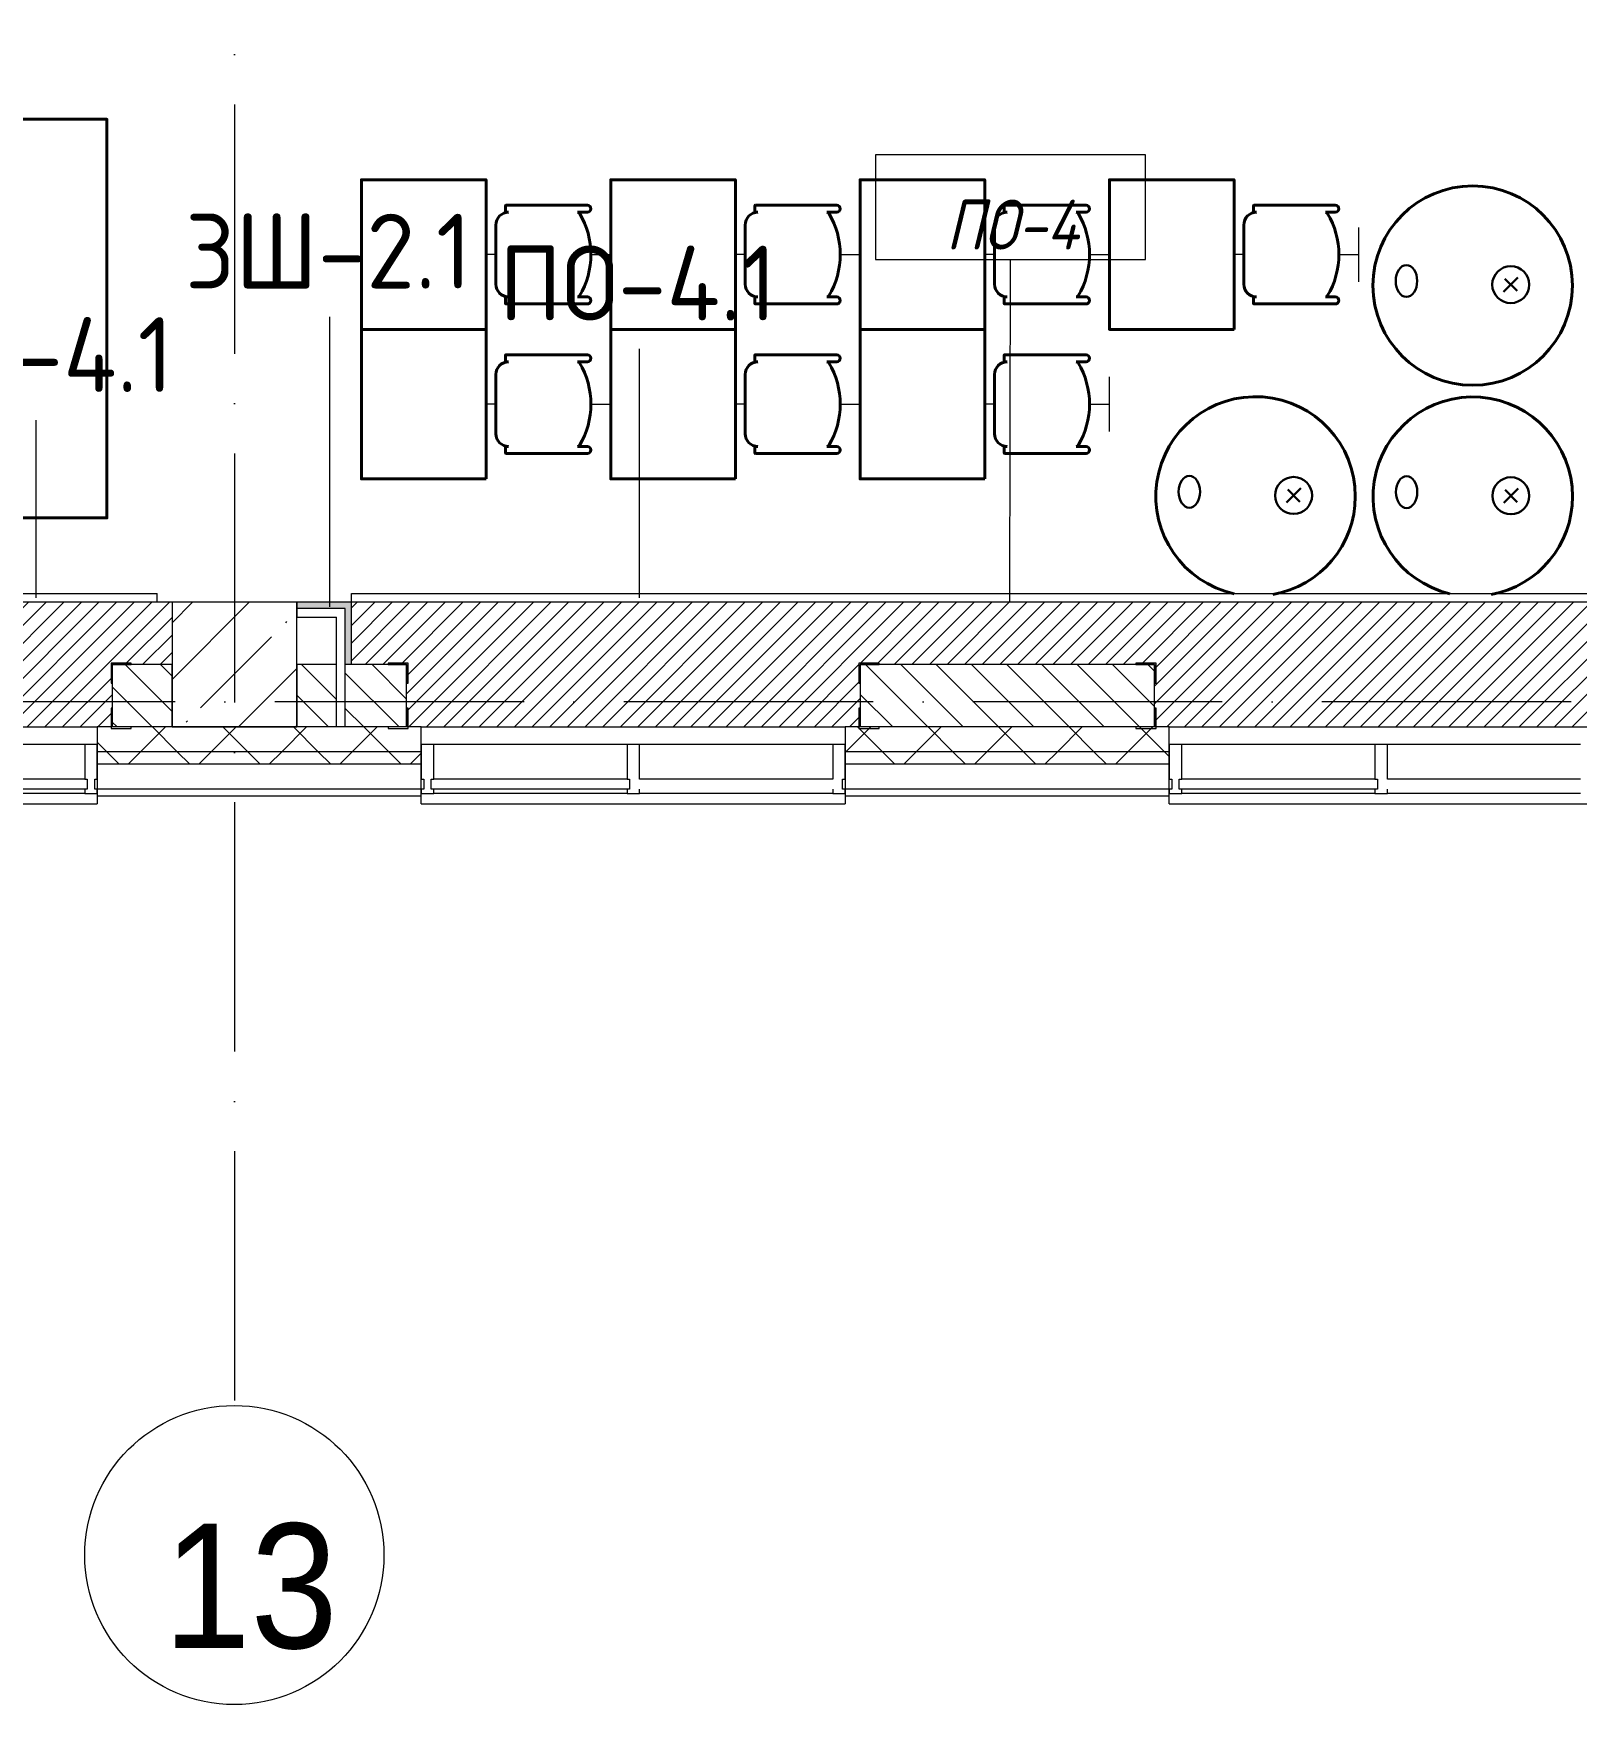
# Model space of a CAD drawing. Header units: millimetres. Extents: x -6467 to 105918, y -7090 to 92481.
# Drawn here: x 20144 to 26334, y 51258 to 57964 of the extents above; entities that cross this region are included whole.
import ezdxf

# ---------------------------------------------------------------- set-up
doc = ezdxf.new("R2010")
doc.units = ezdxf.units.MM
doc.linetypes.add('50_200_ШТРИХ_1Т_ш5_п1_п1_', pattern=[1400, 1000, -200, 0, -200])
doc.linetypes.add('IMPORT-ACAD_ISO02W100', pattern=[3000, 2400, -600])
for name, color, linetype, lineweight in [('A-FLOR', 7, 'Continuous', 9), ('A-FLOR-IDEN', 7, 'Continuous', 9), ('A-GLAZ', 7, 'Continuous', 5), ('A-GLAZ-CWMG', 7, 'Continuous', 9), ('A-GLAZ-CWMG-1', 7, 'Continuous', 20), ('A-WALL', 7, 'Continuous', 5), ('A-WALL-FNSH-1', 7, 'Continuous', 5), ('A-WALL-IDEN', 7, 'Continuous', 9), ('I-WALL', 7, 'Continuous', 5), ('S-COLS-1', 7, 'Continuous', 5)]:
    doc.layers.add(name, color=color, linetype=linetype, lineweight=lineweight)
for name, color, linetype, lineweight, true_color in [('A-FLOR-PATT-1', 7, 'Continuous', 5, 0xd61c12), ('A-GENM-1', 7, 'Continuous', 9, 0xaaaaaa), ('A-GENM-2', 7, 'Continuous', 20, 0xaaaaaa), ('A-WALL-1', 7, 'Continuous', 5, 0x77b143), ('мебель 2 этаж-1', 7, 'Continuous', 40, 0xaaaaaa), ('Оси-1', 7, 'Continuous', 20, 0xaaaaaa), ('Оси-2', 7, 'Continuous', 9, 0xaaaaaa), ('Оси-3', 7, '50_200_ШТРИХ_1Т_ш5_п1_п1_', 9, 0xaaaaaa), ('ТХ_невидимый-1', 7, 'IMPORT-ACAD_ISO02W100', 20, 0xaaaaaa), ('ТХ_функционал-2', 7, 'Continuous', 40, 0xaaaaaa), ('ТХ_функционал-9', 7, 'Continuous', 30, 0xaaaaaa)]:
    doc.layers.add(name, color=color, linetype=linetype, lineweight=lineweight, true_color=true_color)
doc.styles.add('Arial', font='arial.ttf', dxfattribs={"width": 0.9, "height": 500})
doc.styles.add('GOST Common', font='GOST_Common.ttf', dxfattribs={"height": 300})
doc.styles.add('GOST Common_I', font='GOST_Common Italic.ttf', dxfattribs={"width": 0.9, "height": 200})
pattern_1 = [(45, (0, 0), (-141.42136, 141.42136), []), (135, (0, 0), (-141.42136, -141.42136), [])]
pattern_2 = [(135, (0, 0), (-70.71068, -70.71068), [])]

# ---------------------------------------------------------------- blocks, each defined once
blk = doc.blocks.new('Прямоугольный импост - Импост структурный с накладкой - 180мм-V231-АИ_План этажа Радиаторы_2')
at = {"layer": 'A-GLAZ-CWMG'}
for p, q in [((49825, 55111), (49050, 55111)), ((49825, 54931), (49050, 54931)), ((49825, 54914), (49050, 54914))]:
    blk.add_line(p, q, dxfattribs=at)
blk = doc.blocks.new('Прямоугольный импост - Импост структурный с накладкой - 180мм-22437111-АИ_План этажа Радиаторы_2')
at = {"layer": 'A-GLAZ-CWMG-1'}
for p, q in [((-50, 0), (-50, 17)), ((-50, 17), (0, 17)), ((0, 0), (-10, 0)), ((-10, 0), (-10, -40)), ((0, 17), (0, 0)), ((-50, -180), (-50, -40)), ((-10, -40), (0, -40)), ((0, -40), (0, -180)), ((0, -180), (-50, -180))]:
    blk.add_line(p, q, dxfattribs=at)
blk = doc.blocks.new('Прямоугольный импост - Импост структурный с накладкой - 180мм-22437098-АИ_План этажа Радиаторы_2')
at = {"layer": 'A-GLAZ-CWMG-1'}
for p, q in [((-50, 0), (-50, 17)), ((-50, 17), (0, 17)), ((-40, 0), (-50, 0)), ((-40, -40), (-40, 0)), ((0, 0), (-10, 0)), ((-10, 0), (-10, -40)), ((0, 17), (0, 0)), ((-50, -180), (-50, -40)), ((-50, -40), (-40, -40)), ((-10, -40), (0, -40)), ((0, -40), (0, -180)), ((0, -180), (-50, -180))]:
    blk.add_line(p, q, dxfattribs=at)
blk = doc.blocks.new('Прямоугольный импост - Импост структурный с накладкой - 180мм-22437089-АИ_План этажа Радиаторы_2')
at = {"layer": 'A-GLAZ-CWMG'}
for p, q in [((47650, 55111), (46050, 55111)), ((47650, 54931), (46050, 54931)), ((47650, 54914), (46050, 54914))]:
    blk.add_line(p, q, dxfattribs=at)
blk = doc.blocks.new('Прямоугольный импост - Импост структурный с накладкой - 180мм-V232-АИ_План этажа Радиаторы_2')
at = {"layer": 'A-GLAZ-CWMG'}
for p, q in [((6637, 55111), (5862, 55111)), ((6637, 54914), (5862, 54914))]:
    blk.add_line(p, q, dxfattribs=at)
blk = doc.blocks.new('Прямоугольный импост - Импост структурный с накладкой - 180мм-V237-АИ_План этажа Радиаторы_2')
at = {"layer": 'A-GLAZ-CWMG-1'}
for p, q in [((-25, 0), (-25, 17)), ((-25, 17), (25, 17)), ((-15, 0), (-25, 0)), ((-15, -40), (-15, 0)), ((25, 17), (25, 0)), ((-25, -180), (-25, -40)), ((-25, -40), (-15, -40)), ((25, -40), (25, -180)), ((25, -180), (-25, -180))]:
    blk.add_line(p, q, dxfattribs=at)
blk = doc.blocks.new('Прямоугольный импост - Импост структурный с накладкой - 180мм-22437157-АИ_План этажа Радиаторы_2')
at = {"layer": 'A-GLAZ-CWMG-1'}
for p, q in [((0, 17), (-50, 17)), ((-50, 17), (-50, 0)), ((-50, 0), (-40, 0)), ((-40, 0), (-40, -40)), ((-10, -40), (-10, 0)), ((-10, 0), (0, 0)), ((0, 0), (0, 17)), ((-40, -40), (-50, -40)), ((-50, -40), (-50, -180)), ((0, -40), (-10, -40)), ((0, -180), (0, -40)), ((-50, -180), (0, -180))]:
    blk.add_line(p, q, dxfattribs=at)
blk = doc.blocks.new('Фахверк _газобетон торцы_307 - Фахверк _газобетон торцы_-25574343-АИ_План этажа Радиаторы_2')
at = {"layer": 'A-GENM-2'}
for p, q in [((89406, 11134.7), (89325, 11134.7)), ((89325, 11134.7), (89325, 11128.7)), ((89406, 11053.7), (89406, 11134.7)), ((89325, 11128.7), (89400, 11128.7)), ((89400, 11128.7), (89400, 11053.7)), ((89400, 11053.7), (89406, 11053.7)), ((89400, 10953.7), (89400, 10878.7)), ((89406, 10953.7), (89400, 10953.7)), ((89406, 10872.7), (89406, 10953.7)), ((89400, 10878.7), (89325, 10878.7)), ((89325, 10878.7), (89325, 10872.7)), ((89325, 10872.7), (89406, 10872.7))]:
    blk.add_line(p, q, dxfattribs=at)
blk = doc.blocks.new('Фахверк _газобетон торцы_314 - Фахверк _газобетон торцы_-25574383-АИ_План этажа Радиаторы_2')
at = {"layer": 'A-GENM-2'}
for p, q in [((89406, 11134.7), (89325, 11134.7)), ((89325, 11134.7), (89325, 11128.7)), ((89406, 11053.7), (89406, 11134.7)), ((89325, 11128.7), (89400, 11128.7)), ((89400, 11128.7), (89400, 11053.7)), ((89400, 11053.7), (89406, 11053.7)), ((89400, 10953.7), (89400, 10878.7)), ((89406, 10953.7), (89400, 10953.7)), ((89406, 10872.7), (89406, 10953.7)), ((89400, 10878.7), (89325, 10878.7)), ((89325, 10878.7), (89325, 10872.7)), ((89325, 10872.7), (89406, 10872.7))]:
    blk.add_line(p, q, dxfattribs=at)
blk = doc.blocks.new('Фахверк _газобетон торцы_315 - Фахверк _газобетон торцы_-25574403-АИ_План этажа Радиаторы_2')
at = {"layer": 'A-GENM-2'}
for p, q in [((89406, 156989.3), (89325, 156989.3)), ((89325, 156989.3), (89325, 156983.3)), ((89406, 156908.3), (89406, 156989.3)), ((89325, 156983.3), (89400, 156983.3)), ((89400, 156983.3), (89400, 156908.3)), ((89400, 156908.3), (89406, 156908.3)), ((89406, 156808.3), (89400, 156808.3)), ((89400, 156808.3), (89400, 156733.3)), ((89406, 156727.3), (89406, 156808.3)), ((89400, 156733.3), (89325, 156733.3)), ((89325, 156733.3), (89325, 156727.3)), ((89325, 156727.3), (89406, 156727.3))]:
    blk.add_line(p, q, dxfattribs=at)
blk = doc.blocks.new('Фахверк _газобетон торцы_317 - Фахверк _газобетон торцы_-25574443-АИ_План этажа Радиаторы_2')
at = {"layer": 'A-GENM-2'}
for p, q in [((89406, 156989.3), (89325, 156989.3)), ((89325, 156989.3), (89325, 156983.3)), ((89406, 156908.3), (89406, 156989.3)), ((89325, 156983.3), (89400, 156983.3)), ((89400, 156983.3), (89400, 156908.3)), ((89400, 156908.3), (89406, 156908.3)), ((89406, 156808.3), (89400, 156808.3)), ((89400, 156808.3), (89400, 156733.3)), ((89406, 156727.3), (89406, 156808.3)), ((89400, 156733.3), (89325, 156733.3)), ((89325, 156733.3), (89325, 156727.3)), ((89325, 156727.3), (89406, 156727.3))]:
    blk.add_line(p, q, dxfattribs=at)
blk = doc.blocks.new('Отлив_СКБ - Отлив витража-V397-АИ_План этажа Радиаторы_2')
at = {"layer": 'A-GLAZ'}
for p, q in [((0, 69), (0, 100)), ((1700, 100), (0, 100)), ((1700, 100), (1700, 69)), ((50, 2), (1650, 2)), ((1650, 0), (50, 0))]:
    blk.add_line(p, q, dxfattribs=at)
blk = doc.blocks.new('Отлив_СКБ - Отлив витража-V398-АИ_План этажа Радиаторы_2')
at = {"layer": 'A-GLAZ'}
for p, q in [((0, 69), (0, 100)), ((1700, 100), (0, 100)), ((1700, 100), (1700, 69)), ((875, 2), (1650, 2)), ((825, 0), (50, 0)), ((1650, 0), (875, 0))]:
    blk.add_line(p, q, dxfattribs=at)
blk = doc.blocks.new('мебель 2 этаж-28800768-АИ_План этажа Радиаторы_2')
at = {"layer": 'ТХ_невидимый-1'}
for p, q in [((24223.5, 58682.2), (24223.5, 58900.8)), ((24723.5, 58682.2), (24723.5, 58900.8)), ((25223.5, 58682.2), (25223.5, 58900.8)), ((25723.5, 58682.2), (25723.5, 58900.8)), ((26223.5, 58682.2), (26223.5, 58900.8)), ((26723.5, 58682.2), (26723.5, 58900.8)), ((27223.5, 58682.2), (27223.5, 58900.8)), ((27723.5, 58682.2), (27723.5, 58900.8)), ((24262.5, 58791.5), (24223.5, 58791.5)), ((24643.7, 58791.5), (24723.5, 58791.5)), ((25262.5, 58791.5), (25223.5, 58791.5)), ((25643.7, 58791.5), (25723.5, 58791.5)), ((26262.5, 58791.5), (26223.5, 58791.5)), ((26643.7, 58791.5), (26723.5, 58791.5)), ((27262.5, 58791.5), (27223.5, 58791.5)), ((27643.7, 58791.5), (27723.5, 58791.5)), ((24223.5, 58082.2), (24223.5, 58300.8)), ((24723.5, 58082.2), (24723.5, 58300.8)), ((25223.5, 58082.2), (25223.5, 58300.8)), ((25723.5, 58082.2), (25723.5, 58300.8)), ((26223.5, 58082.2), (26223.5, 58300.8)), ((26723.5, 58082.2), (26723.5, 58300.8)), ((24262.5, 58191.5), (24223.5, 58191.5)), ((24643.7, 58191.5), (24723.5, 58191.5)), ((25262.5, 58191.5), (25223.5, 58191.5)), ((25643.7, 58191.5), (25723.5, 58191.5)), ((26262.5, 58191.5), (26223.5, 58191.5)), ((26643.7, 58191.5), (26723.5, 58191.5))]:
    blk.add_line(p, q, dxfattribs=at)
at = {"layer": 'ТХ_функционал-2'}
for p, q in [((24301, 58964), (24301, 58987.1)), ((24303.5, 58989.7), (24629.6, 58989.7)), ((24313.8, 58961.5), (24303.5, 58961.5)), ((24629.6, 58961.5), (24590.3, 58961.5)), ((25301, 58964), (25301, 58987.1)), ((25303.5, 58989.7), (25629.6, 58989.7)), ((25313.8, 58961.5), (25303.5, 58961.5)), ((25629.6, 58961.5), (25590.3, 58961.5)), ((26301, 58964), (26301, 58987.1)), ((26303.5, 58989.7), (26629.6, 58989.7)), ((26313.8, 58961.5), (26303.5, 58961.5)), ((26629.6, 58961.5), (26590.3, 58961.5)), ((27301, 58964), (27301, 58987.1)), ((27303.5, 58989.7), (27629.6, 58989.7)), ((27313.8, 58961.5), (27303.5, 58961.5)), ((27629.6, 58961.5), (27590.3, 58961.5)), ((24262.5, 58672.8), (24262.5, 58910.2)), ((25262.5, 58672.8), (25262.5, 58910.2)), ((26262.5, 58672.8), (26262.5, 58910.2)), ((27262.5, 58672.8), (27262.5, 58910.2)), ((24301, 58595.9), (24301, 58619)), ((24303.5, 58621.5), (24313.8, 58621.5)), ((24590.3, 58621.5), (24629.6, 58621.5)), ((25301, 58595.9), (25301, 58619)), ((25303.5, 58621.5), (25313.8, 58621.5)), ((25590.3, 58621.5), (25629.6, 58621.5)), ((26301, 58595.9), (26301, 58619)), ((26303.5, 58621.5), (26313.8, 58621.5)), ((26590.3, 58621.5), (26629.6, 58621.5)), ((27301, 58595.9), (27301, 58619)), ((27303.5, 58621.5), (27313.8, 58621.5)), ((27590.3, 58621.5), (27629.6, 58621.5)), ((24629.6, 58593.3), (24303.5, 58593.3)), ((25629.6, 58593.3), (25303.5, 58593.3)), ((26629.6, 58593.3), (26303.5, 58593.3)), ((27629.6, 58593.3), (27303.5, 58593.3)), ((24301, 58364), (24301, 58387.1)), ((24303.5, 58389.7), (24629.6, 58389.7)), ((24313.8, 58361.5), (24303.5, 58361.5)), ((24629.6, 58361.5), (24590.3, 58361.5)), ((25301, 58364), (25301, 58387.1)), ((25303.5, 58389.7), (25629.6, 58389.7)), ((25313.8, 58361.5), (25303.5, 58361.5)), ((25629.6, 58361.5), (25590.3, 58361.5)), ((26301, 58364), (26301, 58387.1)), ((26303.5, 58389.7), (26629.6, 58389.7)), ((26313.8, 58361.5), (26303.5, 58361.5)), ((26629.6, 58361.5), (26590.3, 58361.5)), ((24262.5, 58072.8), (24262.5, 58310.2)), ((25262.5, 58072.8), (25262.5, 58310.2)), ((26262.5, 58072.8), (26262.5, 58310.2)), ((24301, 57995.9), (24301, 58019)), ((24303.5, 58021.5), (24313.8, 58021.5)), ((24590.3, 58021.5), (24629.6, 58021.5)), ((25301, 57995.9), (25301, 58019)), ((25303.5, 58021.5), (25313.8, 58021.5)), ((25590.3, 58021.5), (25629.6, 58021.5)), ((26301, 57995.9), (26301, 58019)), ((26303.5, 58021.5), (26313.8, 58021.5)), ((26590.3, 58021.5), (26629.6, 58021.5)), ((24629.6, 57993.3), (24303.5, 57993.3)), ((25629.6, 57993.3), (25303.5, 57993.3)), ((26629.6, 57993.3), (26303.5, 57993.3))]:
    blk.add_line(p, q, dxfattribs=at)
at = {"layer": 'ТХ_функционал-2', "flags": 128}
blk.add_lwpolyline([(22002.2, 58634.8), (22002.2, 59334.8), (22702.2, 59334.8), (22702.2, 57734.8), (21802.2, 57734.8), (21202.2, 57734.8), (21202.2, 58434.8), (21802.2, 58434.8)], dxfattribs=at)
for points in [[(24223.5, 58491.5), (24223.5, 59091.5), (23723.5, 59091.5), (23723.5, 58491.5)], [(25223.5, 58491.5), (25223.5, 59091.5), (24723.5, 59091.5), (24723.5, 58491.5)], [(26223.5, 58491.5), (26223.5, 59091.5), (25723.5, 59091.5), (25723.5, 58491.5)], [(27223.5, 58491.5), (27223.5, 59091.5), (26723.5, 59091.5), (26723.5, 58491.5)], [(24223.5, 57891.5), (24223.5, 58491.5), (23723.5, 58491.5), (23723.5, 57891.5)], [(25223.5, 57891.5), (25223.5, 58491.5), (24723.5, 58491.5), (24723.5, 57891.5)], [(26223.5, 57891.5), (26223.5, 58491.5), (25723.5, 58491.5), (25723.5, 57891.5)]]:
    blk.add_lwpolyline(points, close=True, dxfattribs=at)
at = {"layer": 'ТХ_функционал-2'}
blk.add_circle((28180.6, 58667.2), 400, dxfattribs=at)
for centre, radius, start, end in [((24313.8, 58910.2), 51.3, 90, 180), ((24303.5, 58987.1), 2.56, 90, 180), ((24303.5, 58964), 2.56, 180, 270), ((24590.3, 58952.9), 8.55, 31.93175, 90), ((24322.6, 58791.5), 321.2, 328.88631, 31.11369), ((24629.6, 58975.6), 14.1, 270, 90), ((25313.8, 58910.2), 51.3, 90, 180), ((25303.5, 58987.1), 2.56, 90, 180), ((25303.5, 58964), 2.56, 180, 270), ((25590.3, 58952.9), 8.55, 31.93175, 90), ((25322.6, 58791.5), 321.2, 328.88631, 31.11369), ((25629.6, 58975.6), 14.1, 270, 90), ((26313.8, 58910.2), 51.3, 90, 180), ((26303.5, 58987.1), 2.56, 90, 180), ((26303.5, 58964), 2.56, 180, 270), ((26590.3, 58952.9), 8.55, 31.93175, 90), ((26322.6, 58791.5), 321.2, 328.88631, 31.11369), ((26629.6, 58975.6), 14.1, 270, 90), ((27313.8, 58910.2), 51.3, 90, 180), ((27303.5, 58987.1), 2.56, 90, 180), ((27303.5, 58964), 2.56, 180, 270), ((27590.3, 58952.9), 8.55, 31.93175, 90), ((27322.6, 58791.5), 321.2, 328.88631, 31.11369), ((27629.6, 58975.6), 14.1, 270, 90), ((24313.8, 58672.8), 51.3, 180, 270), ((24303.5, 58619), 2.56, 90, 180), ((24590.3, 58630.1), 8.55, 270, 328.06825), ((24629.6, 58607.4), 14.1, 270, 90), ((25313.8, 58672.8), 51.3, 180, 270), ((25303.5, 58619), 2.56, 90, 180), ((25590.3, 58630.1), 8.55, 270, 328.06825), ((25629.6, 58607.4), 14.1, 270, 90), ((26313.8, 58672.8), 51.3, 180, 270), ((26303.5, 58619), 2.56, 90, 180), ((26590.3, 58630.1), 8.55, 270, 328.06825), ((26629.6, 58607.4), 14.1, 270, 90), ((27313.8, 58672.8), 51.3, 180, 270), ((27303.5, 58619), 2.56, 90, 180), ((27590.3, 58630.1), 8.55, 270, 328.06825), ((27629.6, 58607.4), 14.1, 270, 90), ((24303.5, 58595.9), 2.56, 180, 270), ((25303.5, 58595.9), 2.56, 180, 270), ((26303.5, 58595.9), 2.56, 180, 270), ((27303.5, 58595.9), 2.56, 180, 270), ((24313.8, 58310.2), 51.3, 90, 180), ((24303.5, 58387.1), 2.56, 90, 180), ((24303.5, 58364), 2.56, 180, 270), ((24590.3, 58352.9), 8.55, 31.93175, 90), ((24322.6, 58191.5), 321.2, 328.88631, 31.11369), ((24629.6, 58375.6), 14.1, 270, 90), ((25313.8, 58310.2), 51.3, 90, 180), ((25303.5, 58387.1), 2.56, 90, 180), ((25303.5, 58364), 2.56, 180, 270), ((25590.3, 58352.9), 8.55, 31.93175, 90), ((25322.6, 58191.5), 321.2, 328.88631, 31.11369), ((25629.6, 58375.6), 14.1, 270, 90), ((26313.8, 58310.2), 51.3, 90, 180), ((26303.5, 58387.1), 2.56, 90, 180), ((26303.5, 58364), 2.56, 180, 270), ((26590.3, 58352.9), 8.55, 31.93175, 90), ((26322.6, 58191.5), 321.2, 328.88631, 31.11369), ((26629.6, 58375.6), 14.1, 270, 90), ((27309.8, 57821.4), 400, 0, 257.5415), ((28181.1, 57820.2), 400, 0, 256.74439), ((24313.8, 58072.8), 51.3, 180, 270), ((25313.8, 58072.8), 51.3, 180, 270), ((26313.8, 58072.8), 51.3, 180, 270), ((24303.5, 58019), 2.56, 90, 180), ((24590.3, 58030.1), 8.55, 270, 328.06825), ((24629.6, 58007.4), 14.1, 270, 90), ((25303.5, 58019), 2.56, 90, 180), ((25590.3, 58030.1), 8.55, 270, 328.06825), ((25629.6, 58007.4), 14.1, 270, 90), ((26303.5, 58019), 2.56, 90, 180), ((26590.3, 58030.1), 8.55, 270, 328.06825), ((26629.6, 58007.4), 14.1, 270, 90), ((24303.5, 57995.9), 2.56, 180, 270), ((25303.5, 57995.9), 2.56, 180, 270), ((26303.5, 57995.9), 2.56, 180, 270), ((27309.8, 57821.4), 400, 279.90899, 0), ((28181.1, 57820.2), 400, 280.69708, 0)]:
    blk.add_arc(centre, radius, start, end, dxfattribs=at)
at = {"layer": 'ТХ_функционал-9'}
for p, q in [((28304.4, 58642.1), (28362, 58699.7)), ((28358.4, 58645.7), (28309.8, 58694.3)), ((27433.6, 57796.3), (27491.2, 57853.9)), ((27487.6, 57799.9), (27439, 57848.5)), ((28304.9, 57795.1), (28362.5, 57852.7)), ((28358.9, 57798.7), (28310.3, 57847.3))]:
    blk.add_line(p, q, dxfattribs=at)
for centre in [(28333.2, 58670.9), (27462.4, 57825.1), (28333.7, 57823.9)]:
    blk.add_circle(centre, 74, dxfattribs=at)
for centre in [(27915.1, 58685.6), (27044.2, 57839.8), (27915.5, 57838.6)]:
    blk.add_ellipse(centre, major_axis=(0, 64), ratio=0.671875, dxfattribs=at)
blk = doc.blocks.new('Ось сетки - Круг_Ø6_00__ISO-2_5_0_9K_-17386508-АИ_План этажа Радиаторы_2')
at = {"layer": 'Оси-1'}
blk.add_circle((0, 0), 3, dxfattribs=at)
blk = doc.blocks.new('AAR_СКБ_Марка_Перекрытия_1 мм - Марка пола-27961726-АИ_План этажа Радиаторы_2')
at = {"layer": 'A-FLOR-IDEN'}
for p, q in [((2.723, 2.101), (-2.69, 2.101)), ((-2.69, 2.101), (-2.69, 0)), ((2.723, 0), (2.723, 2.101)), ((-2.69, 0), (2.723, 0))]:
    blk.add_line(p, q, dxfattribs=at)

msp = doc.modelspace()

# ---------------------------------------------------------------- hatches: boundary and pattern name
at = {"layer": 'A-FLOR-PATT-1'}
h = msp.add_hatch(dxfattribs=at)
h.set_pattern_fill('FP_332', color=256, style=0, pattern_type=2)
h.set_pattern_definition([(45, (19450, 55431.04), (-35.3553, 35.3553), [])])
h.paths.add_polyline_path([(20455.4, 55181), (20455.4, 55256), (20460.4, 55256), (20460.4, 55356), (20455.4, 55356), (20455.4, 55437), (20536.4, 55437), (20536.4, 55431), (20700, 55431), (20700, 55681), (18420, 55681), (18420, 55431), (18566.4, 55431), (18566.4, 55437), (18647.4, 55437), (18647.4, 55356), (18641.4, 55356), (18641.4, 55256), (18647.4, 55256), (18647.4, 55181), (20400, 55181)])
h = msp.add_hatch(dxfattribs=at)
h.set_pattern_fill('FP_331', color=256, style=0, pattern_type=2)
h.set_pattern_definition([(45, (23950, 55431.04), (-35.3553, 35.3553), [])])
h.paths.add_polyline_path([(26400, 55181), (26455.4, 55181), (26455.4, 55256), (26460.4, 55256), (26460.4, 55356), (26455.4, 55356), (26455.4, 55437), (26536.4, 55437), (26536.4, 55431), (26700, 55431), (26700, 55681), (21420, 55681), (21420, 55431), (21566.4, 55431), (21566.4, 55437), (21647.4, 55437), (21647.4, 55356), (21641.4, 55356), (21641.4, 55256), (21647.4, 55256), (21647.4, 55181), (23455.4, 55181.9), (23455.4, 55256), (23460.4, 55256), (23460.4, 55356), (23455.4, 55356), (23455.4, 55437), (23536.4, 55437), (23536.4, 55431), (24566.4, 55431), (24566.4, 55437), (24647.4, 55437), (24647.4, 55356), (24641.4, 55356), (24641.4, 55256), (24647.4, 55256), (24647.4, 55181), (26082.4, 55181)])
at = {"layer": 'A-WALL'}
h = msp.add_hatch(dxfattribs=at)
h.set_pattern_fill('FP_125', color=256, style=0, pattern_type=2)
h.set_pattern_definition(pattern_1)
h.paths.add_polyline_path([(74400, 55081), (74400, 55181), (68087, 55181), (68087, 55081), (74350, 55081)])
h.paths.add_polyline_path([(65946.4, 55081), (66450, 55081), (66450, 55181), (64968.4, 55181), (64968.4, 55081), (65115.9, 55081)])
h.paths.add_polyline_path([(63968.4, 55081), (63968.4, 55181), (62760.4, 55181), (62760.4, 55081), (63870.1, 55081)])
h.paths.add_polyline_path([(66950, 55081), (67212, 55081), (67212, 55181), (66950, 55181), (66950, 55169.4)])
h.paths.add_polyline_path([(59760.4, 55081), (60940.4, 55081), (60940.4, 55181), (59760.4, 55181)])
h.paths.add_polyline_path([(57940.4, 55081), (57940.4, 55181), (56760.4, 55181), (56760.4, 55081), (57641.4, 55081)])
h.paths.add_polyline_path([(54734.6, 55081), (54940.4, 55081), (54940.4, 55181), (53760.4, 55181), (53760.4, 55081), (54319.4, 55081)])
h.paths.add_polyline_path([(51827.9, 55081), (51940.4, 55081), (51940.4, 55181), (50760.4, 55181), (50760.4, 55081), (50997.4, 55081)])
h.paths.add_polyline_path([(47760.4, 55081), (48940.4, 55081), (48940.4, 55181), (47760.4, 55181)])
h.paths.add_polyline_path([(45599.2, 55081), (45940.4, 55081), (45940.4, 55181), (44460.4, 55181), (44460.4, 55081), (45183.9, 55081)])
h.paths.add_polyline_path([(41861.9, 55081), (42640.4, 55081), (42640.4, 55181), (41460.4, 55181), (41460.4, 55081)])
h.paths.add_polyline_path([(39640.4, 55081), (39640.4, 55181), (38460.4, 55181), (38460.4, 55081), (39370.4, 55081)])
h.paths.add_polyline_path([(36640.4, 55081), (36640.4, 55181), (35460.4, 55181), (35460.4, 55081), (36463.7, 55081)])
h.paths.add_polyline_path([(32726.4, 55081), (33640.4, 55081), (33640.4, 55181), (32460.4, 55181), (32460.4, 55081)])
h.paths.add_polyline_path([(30640.4, 55081), (30640.4, 55181), (29460.4, 55181), (29460.4, 55081), (30234.9, 55081)])
h.paths.add_polyline_path([(26400, 55081), (27640.4, 55081), (27640.4, 55181), (26400, 55181)])
h.paths.add_polyline_path([(23590.9, 55081), (24700, 55081), (24700, 55181), (23400, 55181), (23400, 55081)])
h.paths.add_polyline_path([(21514.7, 55081), (21700, 55081), (21700, 55181), (20400, 55181), (20400, 55081), (21099.4, 55081)])
h.paths.add_polyline_path([(17400, 55081), (18700, 55081), (18700, 55181), (17400, 55181)])
h.paths.add_polyline_path([(16116.5, 55081), (16525, 55081), (16525, 55181), (6687, 55181), (6687, 55081), (14455.5, 55081)])
h.paths.add_polyline_path([(5812, 55081), (5812, 55181), (-2450, 55181), (-2450, 55081), (2828.5, 55081)])
h = msp.add_hatch(dxfattribs=at)
h.set_pattern_fill('FP_125', color=256, style=0, pattern_type=2)
h.set_pattern_definition(pattern_1)
h.paths.add_polyline_path([(74350, 55031), (74350, 55081), (68087, 55081), (68087, 55031), (74251.4, 55031)])
h.paths.add_polyline_path([(67212, 55031), (67212, 55081), (66950, 55081), (66950, 55031)])
h.paths.add_polyline_path([(66450, 55031), (66450, 55081), (64968.4, 55081), (64968.4, 55031), (65946.4, 55031)])
h.paths.add_polyline_path([(63870.1, 55031), (63968.4, 55031), (63968.4, 55081), (62760.4, 55081), (62760.4, 55031), (63454.9, 55031)])
h.paths.add_polyline_path([(60940.4, 55031), (60940.4, 55081), (59760.4, 55081), (59760.4, 55031), (60132.9, 55031)])
h.paths.add_polyline_path([(57641.4, 55031), (57940.4, 55031), (57940.4, 55081), (56760.4, 55081), (56760.4, 55031), (56810.9, 55031)])
h.paths.add_polyline_path([(54734.6, 55031), (54940.4, 55031), (54940.4, 55081), (53760.4, 55081), (53760.4, 55031), (54319.4, 55031)])
h.paths.add_polyline_path([(51940.4, 55031), (51940.4, 55081), (50760.4, 55081), (50760.4, 55031), (51827.9, 55031)])
h.paths.add_polyline_path([(47760.4, 55031), (48940.4, 55031), (48940.4, 55081), (47760.4, 55081)])
h.paths.add_polyline_path([(45599.2, 55031), (45940.4, 55031), (45940.4, 55081), (44460.4, 55081), (44460.4, 55031), (45183.9, 55031)])
h.paths.add_polyline_path([(42640.4, 55031), (42640.4, 55081), (41460.4, 55081), (41460.4, 55031), (41861.9, 55031)])
h.paths.add_polyline_path([(39370.4, 55031), (39640.4, 55031), (39640.4, 55081), (38460.4, 55081), (38460.4, 55031), (38539.9, 55031)])
h.paths.add_polyline_path([(36463.7, 55031), (36640.4, 55031), (36640.4, 55081), (35460.4, 55081), (35460.4, 55031), (36048.4, 55031)])
h.paths.add_polyline_path([(33640.4, 55031), (33640.4, 55081), (32460.4, 55081), (32460.4, 55031), (33556.9, 55031)])
h.paths.add_polyline_path([(29460.4, 55031), (30640.4, 55031), (30640.4, 55081), (29460.4, 55081)])
h.paths.add_polyline_path([(26400, 55031), (27640.4, 55031), (27640.4, 55081), (26400, 55081)])
h.paths.add_polyline_path([(23400, 55031), (24700, 55031), (24700, 55081), (23400, 55081)])
h.paths.add_polyline_path([(21099.4, 55031), (21700, 55031), (21700, 55081), (20400, 55081), (20400, 55031)])
h.paths.add_polyline_path([(16525, 55031), (16525, 55081), (6687, 55081), (6687, 55031), (16116.5, 55031)])
h.paths.add_polyline_path([(18607.9, 55031), (18700, 55031), (18700, 55081), (17400, 55081), (17400, 55031), (17777.5, 55031)])
h.paths.add_polyline_path([(5812, 55031), (5812, 55081), (-2550, 55081), (-2550, 55031), (2828.5, 55031)])
at = {"layer": 'A-WALL-1'}
for points in [[(21200, 55656), (21420, 55656), (21420, 55681), (21200, 55681)], [(21420, 55431), (21420, 55656), (21395, 55656), (21395, 55431)]]:
    msp.add_hatch(color=256, dxfattribs=at).paths.add_polyline_path(points)
at = {"layer": 'I-WALL'}
h = msp.add_hatch(dxfattribs=at)
h.set_pattern_fill('FP_2', color=256, style=0, pattern_type=2)
h.set_pattern_definition(pattern_2)
h.paths.add_polyline_path([(20700, 55181), (20700, 55431), (20460.4, 55431), (20460.4, 55181)])
h.paths.add_polyline_path([(18360, 55181), (18360, 55431), (18200, 55431), (18200, 55181)])
h.paths.add_polyline_path([(18395, 55181), (18640.4, 55181), (18640.4, 55431), (18395, 55431), (18395, 55298.5)])
h = msp.add_hatch(dxfattribs=at)
h.set_pattern_fill('FP_2', color=256, style=0, pattern_type=2)
h.set_pattern_definition(pattern_2)
h.paths.add_polyline_path([(26700, 55181), (26700, 55431), (26460.4, 55431), (26460.4, 55181)])
h.paths.add_polyline_path([(23460.4, 55181), (24640.4, 55181), (24640.4, 55431), (23460.4, 55431), (23460.4, 55298.5)])
h.paths.add_polyline_path([(21200, 55181), (21360, 55181), (21360, 55431), (21200, 55431), (21200, 55298.5)])
h.paths.add_polyline_path([(21395, 55181), (21640.4, 55181), (21640.4, 55431), (21395, 55431), (21395, 55298.5)])
at = {"layer": 'S-COLS-1'}
h = msp.add_hatch(dxfattribs=at)
h.set_pattern_fill('FP_1', color=256, style=0, pattern_type=2)
h.set_pattern_definition([(45, (0, 0), (-228.0985, 228.0985), []), (45, (228.1, 0), (-228.0985, 228.0985), [403.225, -80.645, 6.706, -73.939])])
h.paths.add_polyline_path([(20700, 55181), (21200, 55181), (21200, 55681), (20700, 55681), (20700, 55298.5)])

# ---------------------------------------------------------------- linework, layer by layer
at = {"layer": 'A-FLOR'}
for p, q in [((20700, 55681), (18420, 55681)), ((26700, 55681), (21420, 55681)), ((18700, 55181), (20400, 55181)), ((21700, 55181), (23400, 55181)), ((24700, 55181), (26400, 55181))]:
    msp.add_line(p, q, dxfattribs=at)
at = {"layer": 'A-FLOR-IDEN'}
msp.add_line((24060, 55681), (24063.4, 57056.8), dxfattribs=at)
at = {"layer": 'A-WALL'}
for p, q in [((18420, 55716), (20640, 55716)), ((20640, 55681), (20640, 55716)), ((21420, 55716), (26670, 55716)), ((21420, 55681), (21420, 55716)), ((21200, 55656), (21200, 55621)), ((21395, 55656), (21200, 55656)), ((21200, 55621), (21360, 55621)), ((21360, 55181), (21360, 55621)), ((21395, 55181), (21395, 55656)), ((20700, 55431), (20460.4, 55431)), ((20460.4, 55431), (20460.4, 55181)), ((20700, 55181), (20700, 55431)), ((21360, 55431), (21200, 55431)), ((21200, 55431), (21200, 55181)), ((21640.4, 55431), (21395, 55431)), ((21640.4, 55181), (21640.4, 55431)), ((24640.4, 55431), (23460.4, 55431)), ((23460.4, 55431), (23460.4, 55181)), ((24640.4, 55181), (24640.4, 55431)), ((21700, 55081), (20400, 55081)), ((24700, 55081), (23400, 55081)), ((21700, 55031), (20400, 55031)), ((24700, 55031), (23400, 55031)), ((21700, 54931), (20400, 54931)), ((24700, 54931), (23400, 54931))]:
    msp.add_line(p, q, dxfattribs=at)
at = {"layer": 'A-WALL-FNSH-1'}
for p, q in [((21420, 55681), (21200, 55681)), ((21200, 55681), (21200, 55656)), ((21420, 55431), (21420, 55681)), ((21700, 55181), (20400, 55181)), ((20400, 55181), (20400, 54904)), ((21700, 54904), (21700, 55181)), ((24700, 55181), (23400, 55181)), ((23400, 55181), (23400, 54904)), ((24700, 54904), (24700, 55181)), ((20400, 54904), (21700, 54904)), ((23400, 54904), (24700, 54904))]:
    msp.add_line(p, q, dxfattribs=at)
at = {"layer": 'A-WALL-IDEN'}
for p, q in [((21333.4, 55662.9), (21333.4, 56826.6)), ((22575.7, 55698.5), (22575.7, 56698.5)), ((20155.4, 55698.5), (20155.4, 56411.5))]:
    msp.add_line(p, q, dxfattribs=at)
at = {"layer": 'S-COLS-1'}
for p, q in [((21200, 55681), (20700, 55681)), ((20700, 55681), (20700, 55181)), ((21200, 55181), (21200, 55681)), ((20700, 55181), (21200, 55181))]:
    msp.add_line(p, q, dxfattribs=at)
at = {"layer": 'Оси-3'}
for p, q in [((20950, 91281), (20950, 52458)), ((104718, 55281), (-5267.3, 55281))]:
    msp.add_line(p, q, dxfattribs=at)

# ---------------------------------------------------------------- block references
at = {"layer": 'A-FLOR-IDEN', "xscale": 199.9999999999999, "yscale": 199.9999999999999, "zscale": 199.9999999999999}
msp.add_blockref('AAR_СКБ_Марка_Перекрытия_1 мм - Марка пола-27961726-АИ_План этажа Радиаторы_2', (24060, 57056.8), dxfattribs=at)
at = {"layer": 'A-GENM-1', "rotation": 180}
for name, p in [('Фахверк _газобетон торцы_307 - Фахверк _газобетон торцы_-25574343-АИ_План этажа Радиаторы_2', (109861.4, 66309.8)), ('Фахверк _газобетон торцы_314 - Фахверк _газобетон торцы_-25574383-АИ_План этажа Радиаторы_2', (112861.4, 66309.8))]:
    msp.add_blockref(name, p, dxfattribs=at)
at = {"layer": 'A-GENM-1'}
for name, p in [('Фахверк _газобетон торцы_315 - Фахверк _газобетон торцы_-25574403-АИ_План этажа Радиаторы_2', (-67758.6, -101552.3)), ('Фахверк _газобетон торцы_317 - Фахверк _газобетон торцы_-25574443-АИ_План этажа Радиаторы_2', (-64758.6, -101552.3))]:
    msp.add_blockref(name, p, dxfattribs=at)
at = {"layer": 'A-GLAZ', "rotation": 180}
for name, p in [('Отлив_СКБ - Отлив витража-V397-АИ_План этажа Радиаторы_2', (20400, 54973)), ('Отлив_СКБ - Отлив витража-V398-АИ_План этажа Радиаторы_2', (23400, 54973)), ('Отлив_СКБ - Отлив витража-V398-АИ_План этажа Радиаторы_2', (26400, 54973))]:
    msp.add_blockref(name, p, dxfattribs=at)
at = {"layer": 'A-GLAZ-CWMG'}
for name, p in [('Прямоугольный импост - Импост структурный с накладкой - 180мм-22437089-АИ_План этажа Радиаторы_2', (-27300, 0)), ('Прямоугольный импост - Импост структурный с накладкой - 180мм-V231-АИ_План этажа Радиаторы_2', (-27300, 0)), ('Прямоугольный импост - Импост структурный с накладкой - 180мм-V232-АИ_План этажа Радиаторы_2', (16713, 0)), ('Прямоугольный импост - Импост структурный с накладкой - 180мм-V231-АИ_План этажа Радиаторы_2', (-24300, 0)), ('Прямоугольный импост - Импост структурный с накладкой - 180мм-V232-АИ_План этажа Радиаторы_2', (19713, 0))]:
    msp.add_blockref(name, p, dxfattribs=at)
at = {"layer": 'A-GLAZ-CWMG', "extrusion": (0, 0, -1), "rotation": 180}
for name, p in [('Прямоугольный импост - Импост структурный с накладкой - 180мм-22437098-АИ_План этажа Радиаторы_2', (-20400, 54931)), ('Прямоугольный импост - Импост структурный с накладкой - 180мм-V237-АИ_План этажа Радиаторы_2', (-22550, 54931)), ('Прямоугольный импост - Импост структурный с накладкой - 180мм-22437111-АИ_План этажа Радиаторы_2', (-23400, 54931)), ('Прямоугольный импост - Импост структурный с накладкой - 180мм-V237-АИ_План этажа Радиаторы_2', (-25550, 54931))]:
    msp.add_blockref(name, p, dxfattribs=at)
at = {"layer": 'A-GLAZ-CWMG', "rotation": 180}
for p in [(21700, 54931), (24700, 54931)]:
    msp.add_blockref('Прямоугольный импост - Импост структурный с накладкой - 180мм-22437157-АИ_План этажа Радиаторы_2', p, dxfattribs=at)
at = {"layer": 'мебель 2 этаж-1'}
msp.add_blockref('мебель 2 этаж-28800768-АИ_План этажа Радиаторы_2', (-2263.5, -1715.2), dxfattribs=at)
at = {"layer": 'Оси-1', "xscale": 199.9999999999999, "yscale": 199.9999999999999, "zscale": 199.9999999999999, "rotation": 180}
msp.add_blockref('Ось сетки - Круг_Ø6_00__ISO-2_5_0_9K_-17386508-АИ_План этажа Радиаторы_2', (20950, 51858), dxfattribs=at)

# ---------------------------------------------------------------- texts
at = {"layer": 'A-FLOR-IDEN', "insert": (24070.2, 57196.5), "char_height": 200, "width": 572.4, "attachment_point": 5, "line_spacing_factor": 1.022766, "style": 'GOST Common_I'}
msp.add_mtext('\\pt180,360,540,720,900,1080,1260,1440,1620,1800,1980,2160,2340,2520,2700,2880,3060,3240,3420,3600,3780,3960,4140,4320,4500,4680,4860,5040,5220,5400,5580,5760;ПО-4', dxfattribs=at)
at = {"layer": 'A-WALL-IDEN', "char_height": 300, "attachment_point": 2, "line_spacing_factor": 1.022766, "style": 'GOST Common'}
for s, insert, width in [('\\pt80.001,159.999,240,320.001,399.999,480,560.001,639.999,720,800.001,879.999,960,1040.001,1119.999,1200,1280.001,1359.999,1440,1520.001,1599.999,1680,1760.001,1839.999,1920,2000.001,2079.999,2160,2240.001,2319.999,2400,2480.001,2559.999;ЗШ-2.1', (21327.4, 57240), 1190), ('\\pt80.001,159.999,240,320.001,399.999,480,560.001,639.999,720,800.001,879.999,960,1040.001,1119.999,1200,1280.001,1359.999,1440,1520.001,1599.999,1680,1760.001,1839.999,1920,2000.001,2079.999,2160,2240.001,2319.999,2400,2480.001,2559.999;ПО-4.1', (22568.7, 57111.9), 1178), ('\\pt80.001,159.999,240,320.001,399.999,480,560.001,639.999,720,800.001,879.999,960,1040.001,1119.999,1200,1280.001,1359.999,1440,1520.001,1599.999,1680,1760.001,1839.999,1920,2000.001,2079.999,2160,2240.001,2319.999,2400,2480.001,2559.999;ПО-4.1', (20148.4, 56824.9), 1178)]:
    msp.add_mtext(s, dxfattribs=dict(at, insert=insert, width=width))
at = {"layer": 'Оси-2', "insert": (21015.2, 51730.8), "char_height": 500, "width": 702, "attachment_point": 5, "line_spacing_factor": 0.936439, "style": 'Arial'}
msp.add_mtext('\\pt2286,4572,6858,9144,11430,13716,16002,18288,20574,22860,25146,27432,29718,32004,34290,36576,38862,41148,43434,45720,48006,50292,52578,54864,57150,59436,61722,64008,66294,68580,70866,73152;13', dxfattribs=at)

doc.saveas('drawing.dxf')
